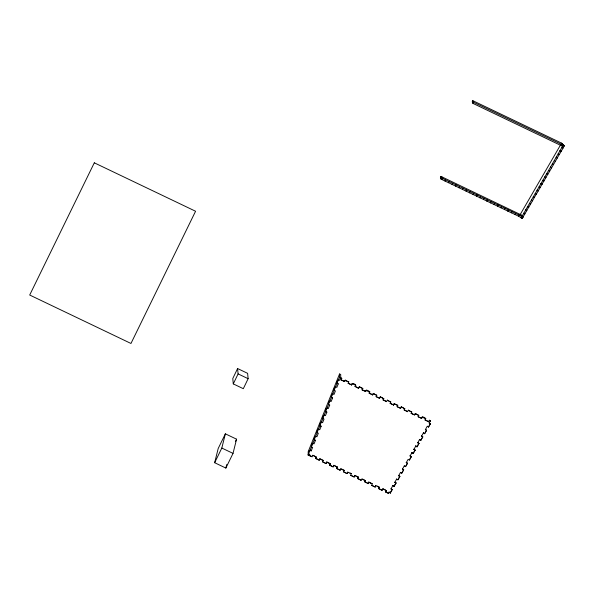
<?xml version="1.0" encoding="UTF-8"?>
<svg xmlns="http://www.w3.org/2000/svg" width="594" height="594" viewBox="0 0 594 594"><rect width="100%" height="100%" fill="white"/><g stroke="black" fill="none" stroke-linecap="round" stroke-linejoin="round"><path stroke-width="0.89" d="M320.545 458.962L323.284 460.55L319.787 458.88L319.134 460.209L315.637 458.531L316.35 456.949L312.845 455.279L312.132 456.86L308.16 455.063L308.197 451.655L339.538 373.99L340.718 374.458L340.681 377.866L339.679 380.36C337.912 377.777 335.402 383.984 338.261 383.858L336.828 387.422C335.061 384.838 332.573 391.015 335.402 390.949L333.984 394.475C332.224 391.884 329.707 398.099 332.566 397.973L331.133 401.529C329.366 398.945 326.878 405.123 329.707 405.056M336.939 383.338L339.508 377.398L339.538 373.99M214.657 462.711L218.198 448.5L225.364 433.828L236.568 439.181L233.026 453.393L225.854 468.065L214.657 462.711L221.822 448.039L225.364 433.828M225.854 468.065L226.737 464.515M311.494 456.274L309.34 455.524L309.786 454.41C306.935 454.529 309.429 448.359 311.211 450.883L312.637 447.356C308.531 447.356 316.186 438.127 311.308 446.829M308.672 453.69L308.16 455.063M311.204 450.913L310.09 450.163L308.464 453.883M311.516 446.636L310.023 450.445M312.941 443.109L314.367 439.582M312.734 443.302L314.048 443.859L315.481 440.303C312.63 440.429 315.139 434.214 316.899 436.805L318.325 433.241C315.473 433.368 317.983 427.16 319.743 429.744L321.176 426.188C318.325 426.314 320.834 420.099 322.594 422.69L324.02 419.134C321.168 419.26 323.678 413.045 325.438 415.637L326.871 412.08C324.012 412.206 326.529 405.992 328.289 408.583L329.715 405.026M317.211 432.529L314.159 439.775M317.003 432.722L320.062 425.475M312.845 455.279L316.283 457.202L315.637 458.531M322.698 418.607L325.757 411.36M328.601 404.306L325.549 411.553M328.393 404.499L331.452 397.252M334.296 390.199L331.244 397.445M334.088 390.392L337.14 383.145M319.134 460.209L319.847 458.627M341.112 379.878L344.617 381.556L341.112 379.878L341.788 378.378L340.652 377.836L341.788 378.378M322.631 461.88L326.136 463.558L322.631 461.88L323.344 460.298M345.225 380.301L348.73 381.979L345.225 380.301L344.617 381.556M326.136 463.558L326.849 461.976L329.648 463.313M348.114 383.227L351.611 384.905L348.114 383.227L348.789 381.727M329.633 465.228L330.346 463.647L329.633 465.228L333.13 466.906L333.843 465.325L337.347 466.995L336.635 468.577L340.132 470.248L340.845 468.673M351.611 384.905C351.529 381.756 357.558 384.637 355.115 386.575L358.613 388.253L359.288 386.746L362.786 388.424L362.117 389.924L365.614 391.602C365.763 387.095 374.584 395.604 366.223 390.347M333.13 466.906L329.692 464.983M333.843 465.325L337.281 467.248M355.115 386.575L355.791 385.075M336.635 468.577L337.347 466.995M358.613 388.253L355.175 386.33M359.288 386.746L362.726 388.669M340.132 470.248L336.694 468.324M362.117 389.924L362.786 388.424M343.636 471.926L347.134 473.596L343.636 471.926L344.349 470.344L341.543 469.008M365.614 391.602L366.29 390.095M347.134 473.596L347.846 472.022L347.193 473.351M350.631 475.274L354.135 476.945L350.631 475.274L351.344 473.693L349.948 473.024M351.344 473.693L347.787 472.267M369.787 391.773L369.112 393.273L372.616 394.951L373.292 393.443L376.73 395.366L373.292 393.443M376.113 396.621L379.611 398.292L376.113 396.621L376.789 395.121M362.548 479.054L365.28 480.635L361.783 478.964L361.13 480.294L357.633 478.623L358.345 477.041L354.848 475.363L354.135 476.945M357.633 478.623L358.345 477.041M383.724 398.715L380.286 396.792L383.724 398.715L383.115 399.97L386.612 401.641L387.288 400.141L390.726 402.064L387.288 400.141M361.13 480.294L357.692 478.37M383.115 399.97L383.791 398.463M372.349 483.739L368.844 482.061L368.132 483.642L364.694 481.719M386.612 401.641L383.175 399.717M368.132 483.642L368.844 482.061M390.117 403.319L393.614 404.989L390.117 403.319L390.785 401.811M371.636 485.32L375.133 486.991L371.636 485.32L372.282 483.984L368.785 482.313M394.223 403.734L397.728 405.412L394.223 403.734L393.614 404.989M397.111 406.667L400.616 408.338L397.111 406.667L397.787 405.16M385.647 490.102L382.848 488.758L382.135 490.34L378.63 488.669L379.343 487.087L377.242 486.078M404.729 408.761L401.292 406.838L404.729 408.761L404.113 410.016L407.61 411.687L408.286 410.187L411.724 412.11L408.286 410.187M382.135 490.34L378.697 488.416M382.848 488.758L386.286 490.681L385.632 492.01L388.431 493.354L389.092 492.062L390.273 493.013L389.092 492.062M385.632 492.01L386.286 490.681M407.61 411.687L404.172 409.763L404.789 408.509M388.431 493.354L385.692 491.765M394.089 486.419L392.916 485.469L394.089 486.419L396.064 482.877L394.824 482.18L395.998 483.13M415.228 413.78L414.612 415.035L411.115 413.365L414.679 414.783L415.288 413.535L418.725 415.458L415.288 413.535M390.273 493.013L392.24 489.463L391.008 488.765M399.821 476.536L398.648 475.586L399.821 476.536L397.913 479.833L396.673 479.135M397.913 479.833L399.881 476.284M400.49 472.542L401.73 473.24L403.705 469.698L402.465 469M401.73 473.24L403.705 469.698M407.462 463.357L406.289 462.407L407.462 463.357L405.554 466.654L404.314 465.956M405.554 466.654L407.521 463.112M418.117 416.706L421.614 418.384L418.117 416.706L418.785 415.206M411.278 456.771L410.105 455.821L411.278 456.771L409.37 460.06L408.13 459.362L406.222 462.659M409.37 460.06L411.345 456.519M413.194 453.474L411.954 452.776L413.194 453.474L415.102 450.178L413.929 449.227L415.102 450.178M421.614 418.384C421.525 415.236 427.554 418.124 425.111 420.055L428.616 421.733L429.291 420.225L430.36 421.02L429.291 420.225M417.01 446.881L415.837 445.938L417.01 446.881L418.985 443.339L417.745 442.641L418.919 443.592M420.834 440.295L419.594 439.597L420.834 440.295L422.742 436.998L421.569 436.048L422.742 436.998M425.111 420.055L425.787 418.555M424.651 433.709L423.411 433.004L424.651 433.709L426.559 430.412L425.386 429.462L426.559 430.412M428.616 421.733L425.178 419.81M430.383 423.819L429.21 422.869L430.383 423.819L428.474 427.116L427.294 426.165L425.326 429.714M428.474 427.116L430.442 423.574M531.415 199.963L532.454 200.869L528.63 207.462L527.598 206.556L528.697 207.18L524.814 214.048L523.774 213.142L524.881 213.766L522.237 218.495L521.131 217.872L521.651 215.941M521.131 217.872L563.194 145.151L561.59 143.132L472.757 100.646L472.215 101.789L472.876 103.356L562.652 146.295L563.194 145.151L473.425 102.213L472.757 100.646M522.237 218.495L522.891 216.743M532.454 200.869L536.337 194L535.239 193.377L536.271 194.283L540.095 187.689L539.055 186.791M540.095 187.689L543.978 180.821L542.879 180.197L543.911 181.103L547.802 174.228L546.695 173.611L547.735 174.51L551.551 167.924L550.519 167.018M554.336 160.432L555.375 161.33L559.258 154.462L558.16 153.839L559.192 154.744L563.015 148.151L561.976 147.253M551.551 167.924L555.375 161.33M563.015 148.151L564.3 145.775L561.59 143.132M319.854 425.668L322.839 418.696M472.876 103.356L473.425 102.213M440.837 176.492C439.538 179.462 441.127 175.044 442.055 176.945L520.374 214.531M440.897 176.633L442.248 177.391L440.956 176.774L440.406 177.918L441.817 178.809M440.466 178.059L440.956 176.774M440.585 178.334C442.151 175.416 439.122 179.217 441.877 178.95M440.711 178.616L441.194 177.331L442.485 177.948L441.134 177.19M441.312 177.613L440.83 178.898L441.194 177.331M442.664 178.371L449.057 181.586L448.47 182.662L455.509 186.078L456.021 184.868L449.019 181.519L448.515 182.729L445.01 181.051L442.174 179.648L442.664 178.371L441.372 177.755M442.174 179.648L442.723 178.504M445.01 181.051L445.515 179.841M452.004 184.4L452.554 183.256M462.511 189.427L469.512 192.775L470.062 191.632L463.016 188.216L462.511 189.427L459.014 187.749L459.518 186.538L456.021 184.868M459.014 187.749L459.518 186.538M466.008 191.097L466.52 189.887M469.468 192.708L470.017 191.565L477.056 194.981L476.514 196.117L469.512 192.775M473.01 194.446L473.515 193.236M476.47 196.057L477.019 194.914L484.058 198.322L483.509 199.465L476.514 196.117M479.967 197.728L480.516 196.584M480.011 197.795L480.561 196.651M518.51 216.209L519.015 214.998L518.51 216.209L511.471 212.793L512.021 211.65L505.019 208.301L504.514 209.511L487.013 201.143L487.518 199.933L484.021 198.255M487.013 201.143L487.518 199.933M491.015 201.604L490.51 202.814L491.015 201.604L498.062 205.019L497.512 206.163L498.017 204.952L505.019 208.301M494.008 204.492L494.52 203.282M501.514 206.63L501.009 207.841L501.559 206.697M511.508 212.86L508.011 211.189L508.516 209.979M508.011 211.189L508.561 210.046M515.013 214.538L515.518 213.328L512.021 211.65M521.265 217.478C521.955 213.989 522.572 219.446 518.465 216.142M237.593 368.54L232.774 378.541L233.279 383.895L243.31 388.691L248.129 378.69L247.624 373.336L237.593 368.54L238.097 373.893L233.279 383.895M235.373 441.632L236.568 439.181M344.676 381.303L345.292 380.049M351.678 384.652L352.287 383.397M326.195 463.305L326.849 461.976M372.616 394.951L373.225 393.696M379.611 398.292L380.286 396.792M393.674 404.744L394.29 403.489M364.634 481.972L365.347 480.39M400.616 408.338L401.292 406.838M375.133 486.991L375.846 485.409M411.115 413.365L411.791 411.857M378.63 488.669L379.284 487.332L375.787 485.662M421.673 418.131L422.289 416.877M520.054 214.776L560.662 144.728M392.916 485.469L390.941 489.018L392.181 489.716M394.765 482.425L396.733 478.883M398.581 475.839L400.556 472.297M404.373 465.703L402.405 469.245L403.638 469.951M410.046 456.066L412.013 452.524M413.862 449.48L415.837 445.938M417.686 442.894L419.654 439.345M421.502 436.3L423.477 432.759M429.143 423.121L430.427 420.775M390.332 492.76L392.24 489.463M394.149 486.174L396.064 482.877M413.253 453.222L415.161 449.933M417.456 445.975L418.985 443.339M420.894 440.043L422.802 436.753M424.71 433.457L426.626 430.16M339.508 377.398L340.681 377.866M337.073 383.42L338.253 383.895M331.378 397.535L332.558 398.002M325.683 411.642L326.863 412.11M319.988 425.75L321.168 426.217M314.293 439.864L315.473 440.332M308.256 454.722L309.429 455.19M308.182 455.004L309.363 455.472M521.948 215.511L520.515 214.716M441.015 176.915L442.307 177.524M441.253 177.472L442.545 178.089M519.015 214.998L521.814 216.335M459.563 186.605L463.016 188.216M487.563 200L491.06 201.67M519.059 215.065L515.518 213.328M440.651 178.475L441.936 179.091M440.77 178.757L442.114 179.514M458.969 187.682L455.509 186.078M486.969 201.076L483.509 199.465M507.967 211.122L504.514 209.511M352.227 383.65L355.724 385.32M422.223 417.129L425.727 418.807M362.177 389.679L365.674 391.349M369.178 393.028L372.676 394.698M238.097 373.893L248.129 378.69M326.782 462.221L330.286 463.899M340.785 468.918L344.282 470.596M354.781 475.616L358.286 477.294M315.696 458.286L319.193 459.956M365.392 482.053L368.198 483.397M221.822 448.039L233.026 453.393M563.194 145.151L564.3 145.775M563.127 145.433L564.233 146.05M560.068 150.542L561.174 151.166M560.001 150.824L561.1 151.448M556.251 157.135L557.35 157.759M556.177 157.417L557.283 158.041M552.427 163.721L553.534 164.345M552.361 164.003L553.46 164.627M548.611 170.315L549.71 170.938M548.537 170.597L549.643 171.213M544.787 176.901L545.893 177.524M544.72 177.183L545.819 177.806M540.971 183.494L542.07 184.118M540.896 183.776L542.003 184.392M537.147 190.08L538.253 190.704M537.08 190.362L538.179 190.986M533.33 196.673L534.429 197.297M533.256 196.948L534.362 197.572M529.506 203.259L530.613 203.883M529.44 203.542L530.539 204.165M525.69 209.853L526.789 210.476M525.616 210.128L526.722 210.751M521.866 216.439L522.972 217.062M521.799 216.721L522.898 217.345M521.198 217.59L522.304 218.213M561.575 144.951L562.652 146.295M522.75 216.558L522.26 217.731M520.782 214.857L522.029 215.659L520.953 215.258M94.305 162.815L29.7 295.025L130.962 343.466L195.575 211.249L94.305 162.815"/></g></svg>
